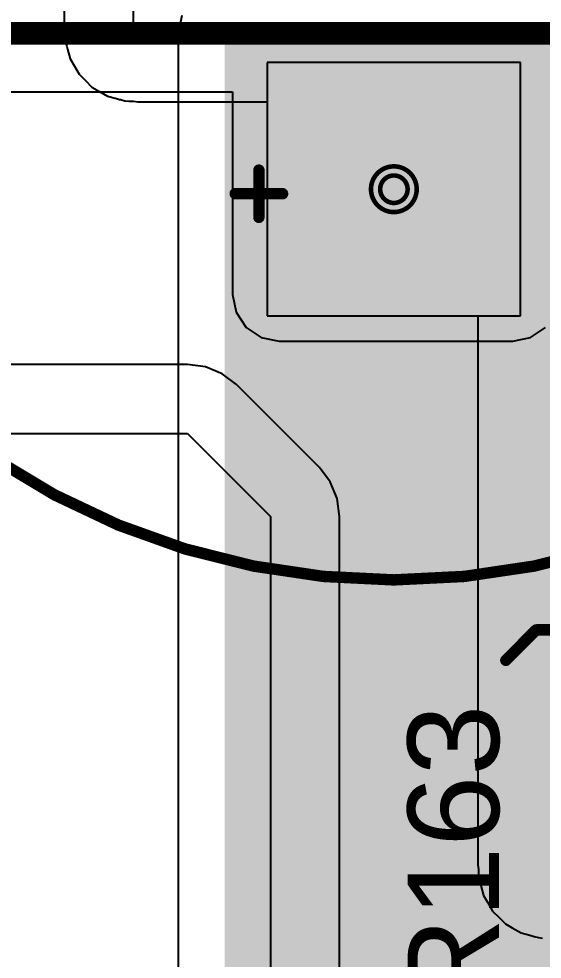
# Model space of a CAD drawing. Header units: inches. Extents: x -3 to 5437, y -3 to 5435.
# Drawn here: x 47.67 to 53.49, y 61.14 to 71.59 of the extents above; entities that cross this region are included whole.
import ezdxf

# ---------------------------------------------------------------- set-up
doc = ezdxf.new("R2010")
doc.units = ezdxf.units.IN
for name, color, linetype in [('Bottom Layer', 5, 'Continuous'), ('Bottom Solder', 6, 'Continuous'), ('Drill Drawing', 1, 'Continuous'), ('GND', 16, 'Continuous'), ('Multi-Layer', 9, 'Continuous'), ('Pad Holes', 156, 'Continuous'), ('PWR', 76, 'Continuous'), ('Top Layer', 1, 'Continuous'), ('Top Overlay', 2, 'Continuous'), ('Top Solder', 216, 'Continuous')]:
    doc.layers.add(name, color=color, linetype=linetype)
doc.styles.add('Arial', font='', dxfattribs={"height": 0.2})
doc.styles.get('Arial').set_extended_font_data('Arial')

# ---------------------------------------------------------------- blocks, each defined once
blk = doc.blocks.new('SCCU25B256SRB_44')
at = {"layer": 'Bottom Layer'}
blk.add_hatch(color=5, dxfattribs=at).paths.add_polyline_path([(-4.56, 0.9), (-2.76, 0.9), (-2.76, -0.9), (-4.56, -0.9)])
at = {"layer": 'Bottom Solder'}
blk.add_hatch(color=6, dxfattribs=at).paths.add_polyline_path([(-4.662, 1.002), (-2.658, 1.002), (-2.658, -1.002), (-4.662, -1.002)])
at = {"layer": 'GND'}
blk.add_hatch(color=16, dxfattribs=at).paths.add_polyline_path([(-4.56, 0.9), (-2.76, 0.9), (-2.76, -0.9), (-4.56, -0.9)])
at = {"layer": 'Multi-Layer'}
blk.add_hatch(color=9, dxfattribs=at).paths.add_polyline_path([(-4.56, 0.9), (-2.76, 0.9), (-2.76, -0.9), (-4.56, -0.9)])
at = {"layer": 'Pad Holes'}
h = blk.add_hatch(color=7, dxfattribs=at)
edge = h.paths.add_edge_path()
edge.add_arc((-3.66, 0), 0.46, 0, 360)
at = {"layer": 'PWR'}
blk.add_hatch(color=76, dxfattribs=at).paths.add_polyline_path([(-4.56, 0.9), (-2.76, 0.9), (-2.76, -0.9), (-4.56, -0.9)])
at = {"layer": 'Top Layer'}
blk.add_hatch(color=1, dxfattribs=at).paths.add_polyline_path([(-4.56, 0.9), (-2.76, 0.9), (-2.76, -0.9), (-4.56, -0.9)])
at = {"layer": 'Top Solder'}
blk.add_hatch(color=216, dxfattribs=at).paths.add_polyline_path([(-4.662, 1.002), (-2.658, 1.002), (-2.658, -1.002), (-4.662, -1.002)])
at = {"layer": 'Top Overlay'}
for points in [[(8, 0, 0.127, 0.127, 1), (-8, 0, 0.127, 0.127, 1)], [(-3.742, 1.763, 0.0635, 0.0635, 1), (-3.678, 1.763, 0.0635, 0.0635, 1)], [(-4.004, 1.5, 0.0635, 0.0635, 1), (-3.941, 1.5, 0.0635, 0.0635, 1)], [(-3.479, 1.5, 0.0635, 0.0635, 1), (-3.416, 1.5, 0.0635, 0.0635, 1)], [(-3.742, 1.237, 0.0635, 0.0635, 1), (-3.678, 1.237, 0.0635, 0.0635, 1)], [(-8.032, 0, 0.0635, 0.0635, 1), (-7.968, 0, 0.0635, 0.0635, 1)]]:
    blk.add_lwpolyline(points, format="xyseb", close=True, dxfattribs=at)
for points in [[(-3.71, 1.763, 0.127, 0.127, 0), (-3.71, 1.237, 0.127, 0.127, 0)], [(-3.973, 1.5, 0.127, 0.127, 0), (-3.447, 1.5, 0.127, 0.127, 0)]]:
    blk.add_lwpolyline(points, format="xyseb", dxfattribs=at)

msp = doc.modelspace()

# ---------------------------------------------------------------- hatches: boundary and pattern name
at = {"layer": 'Bottom Layer'}
msp.add_hatch(color=5, dxfattribs=at).paths.add_polyline_path([(50.566, 68.529), (53.162, 68.529), (53.162, 70.846), (50.566, 70.846)])
at = {"layer": 'Top Layer'}
for points in [[(49.962, 53.574), (53.865, 53.574), (53.865, 71.429), (49.962, 71.429)], [(50.866, 59.57), (57.463, 59.57), (57.463, 61.798), (50.866, 61.798)]]:
    msp.add_hatch(color=1, dxfattribs=at).paths.add_polyline_path(points)

# ---------------------------------------------------------------- linework, layer by layer
at = {"layer": 'Bottom Layer'}
for p, q in [((40.961, 70.781), (50.048, 70.781)), ((50.048, 70.781), (50.048, 68.529)), ((50.048, 68.529), (50.088, 68.331)), ((50.088, 68.331), (50.2, 68.163)), ((50.2, 68.163), (50.368, 68.051)), ((53.36, 68.051), (53.528, 68.163)), ((50.368, 68.051), (50.566, 68.011)), ((50.566, 68.011), (53.162, 68.011)), ((53.162, 68.011), (53.36, 68.051))]:
    msp.add_line(p, q, dxfattribs=at)
msp.add_lwpolyline([(40.584, 71.429, 0.254, 0.254, 0), (95.352, 71.429, 0.254, 0.254, 0)], format="xyseb", dxfattribs=at)
at = {"layer": 'Drill Drawing'}
for points in [[(52.095, 69.698, 0.0508, 0.0508, 1), (51.587, 69.698, 0.0508, 0.0508, 1)], [(51.994, 69.698, 0.0508, 0.0508, 1), (51.689, 69.698, 0.0508, 0.0508, 1)], [(51.575, 69.698, 0.0254, 0.0254, 1), (51.6, 69.698, 0.0254, 0.0254, 1)], [(51.676, 69.698, 0.0254, 0.0254, 1), (51.702, 69.698, 0.0254, 0.0254, 1)], [(51.981, 69.698, 0.0254, 0.0254, 1), (52.007, 69.698, 0.0254, 0.0254, 1)], [(52.083, 69.698, 0.0254, 0.0254, 1), (52.108, 69.698, 0.0254, 0.0254, 1)]]:
    msp.add_lwpolyline(points, format="xyseb", close=True, dxfattribs=at)
at = {"layer": 'GND'}
for p, q in [((48.177, 79.68), (48.177, 71.487)), ((48.946, 71.487), (48.946, 79.68)), ((48.177, 71.487), (48.184, 71.437)), ((48.952, 71.442), (48.946, 71.487)), ((48.184, 71.437), (48.184, 71.387)), ((48.184, 71.387), (48.19, 71.342)), ((48.996, 71.437), (48.952, 71.442)), ((53.543, 71.437), (48.996, 71.437)), ((48.19, 71.342), (48.19, 71.342)), ((48.19, 71.342), (48.19, 71.342)), ((48.19, 71.342), (48.203, 71.293)), ((48.203, 71.293), (48.203, 71.288)), ((48.203, 71.288), (48.205, 71.283)), ((48.205, 71.283), (48.213, 71.255)), ((48.213, 71.255), (48.242, 71.148)), ((48.242, 71.148), (48.242, 71.148)), ((48.242, 71.148), (48.242, 71.148)), ((48.242, 71.148), (48.29, 71.065)), ((48.29, 71.065), (48.342, 70.975)), ((48.342, 70.975), (48.342, 70.975)), ((48.342, 70.975), (48.342, 70.975)), ((48.342, 70.975), (48.413, 70.904)), ((48.413, 70.904), (48.484, 70.833)), ((48.484, 70.833), (48.484, 70.833)), ((48.484, 70.833), (48.484, 70.833)), ((48.484, 70.833), (48.568, 70.784)), ((48.568, 70.784), (48.658, 70.732)), ((48.658, 70.732), (48.658, 70.732)), ((48.658, 70.732), (48.658, 70.732)), ((48.658, 70.732), (48.759, 70.705)), ((48.759, 70.705), (48.792, 70.696)), ((48.792, 70.696), (48.797, 70.694)), ((48.797, 70.694), (48.803, 70.694)), ((48.803, 70.694), (48.851, 70.68)), ((48.851, 70.68), (48.851, 70.68)), ((48.851, 70.68), (48.851, 70.68)), ((48.851, 70.68), (48.896, 70.675)), ((48.896, 70.675), (48.946, 70.675)), ((48.946, 70.675), (48.996, 70.668)), ((48.996, 70.668), (50.433, 70.668)), ((50.433, 70.668), (50.433, 68.29)), ((50.433, 68.29), (52.775, 68.29)), ((52.775, 68.29), (52.775, 62.191)), ((52.775, 62.191), (52.781, 62.141)), ((52.781, 62.141), (52.781, 62.09)), ((52.781, 62.09), (52.787, 62.046)), ((52.787, 62.046), (52.787, 62.046)), ((52.787, 62.046), (52.787, 62.046)), ((52.787, 62.046), (52.8, 61.997)), ((52.8, 61.997), (52.801, 61.992)), ((52.801, 61.992), (52.803, 61.987)), ((52.803, 61.987), (52.809, 61.963)), ((52.809, 61.963), (52.839, 61.852)), ((52.839, 61.852), (52.839, 61.852)), ((52.839, 61.852), (52.839, 61.852)), ((52.839, 61.852), (52.882, 61.778)), ((52.882, 61.778), (52.939, 61.678)), ((52.939, 61.678), (52.939, 61.678)), ((52.939, 61.678), (52.939, 61.678)), ((52.939, 61.678), (53.01, 61.607)), ((53.01, 61.607), (53.081, 61.536)), ((53.081, 61.536), (53.081, 61.536)), ((53.081, 61.536), (53.081, 61.536)), ((53.081, 61.536), (53.157, 61.493)), ((53.157, 61.493), (53.255, 61.436)), ((53.255, 61.436), (53.255, 61.436)), ((53.255, 61.436), (53.255, 61.436)), ((53.255, 61.436), (53.352, 61.41)), ((53.352, 61.41), (53.39, 61.4)), ((53.39, 61.4), (53.395, 61.398)), ((53.395, 61.398), (53.4, 61.397)), ((53.4, 61.397), (53.449, 61.384)), ((53.449, 61.384), (53.449, 61.384)), ((53.449, 61.384), (53.449, 61.384)), ((53.449, 61.384), (53.493, 61.378))]:
    msp.add_line(p, q, dxfattribs=at)
at = {"layer": 'PWR'}
for p, q in [((53.249, 71.106), (50.433, 71.106)), ((50.433, 71.106), (50.433, 68.29)), ((53.249, 68.29), (53.249, 71.106)), ((50.433, 68.29), (53.249, 68.29)), ((49.549, 67.752), (25.759, 67.752)), ((49.748, 67.726), (49.549, 67.752)), ((49.933, 67.649), (49.748, 67.726)), ((50.092, 67.527), (49.933, 67.649)), ((51.013, 66.606), (50.092, 67.527)), ((25.759, 66.983), (49.549, 66.983)), ((49.549, 66.983), (50.47, 66.062)), ((51.135, 66.446), (51.013, 66.606)), ((51.212, 66.261), (51.135, 66.446)), ((51.238, 66.062), (51.212, 66.261)), ((50.47, 66.062), (50.47, 32.233)), ((51.238, 32.551), (51.238, 66.062))]:
    msp.add_line(p, q, dxfattribs=at)
at = {"layer": 'Top Layer'}
for p, q in [((49.483, 71.627), (49.444, 71.429)), ((49.444, 71.429), (49.444, 53.574))]:
    msp.add_line(p, q, dxfattribs=at)
at = {"layer": 'Top Overlay'}
for points in [[(53.086, 64.465, 0.127, 0.127, 0), (53.423, 64.803, 0.127, 0.127, 0)], [(53.423, 64.803, 0.127, 0.127, 0), (57.43, 64.803, 0.127, 0.127, 0)]]:
    msp.add_lwpolyline(points, format="xyseb", dxfattribs=at)
for points in [[(53.392, 64.803, 0.0635, 0.0635, 1), (53.455, 64.803, 0.0635, 0.0635, 1)], [(53.392, 64.803, 0.0635, 0.0635, 1), (53.455, 64.803, 0.0635, 0.0635, 1)], [(53.054, 64.465, 0.0635, 0.0635, 1), (53.118, 64.465, 0.0635, 0.0635, 1)]]:
    msp.add_lwpolyline(points, format="xyseb", close=True, dxfattribs=at)

# ---------------------------------------------------------------- block references
at = {"rotation": 90}
msp.add_blockref('SCCU25B256SRB_44', (51.841, 73.358), dxfattribs=at)

# ---------------------------------------------------------------- texts
at = {"layer": 'Top Overlay', "style": 'Arial'}
msp.add_text('R163', height=1.016, rotation=90, dxfattribs=at).set_placement((53.01, 60.58))

doc.saveas('drawing.dxf')
